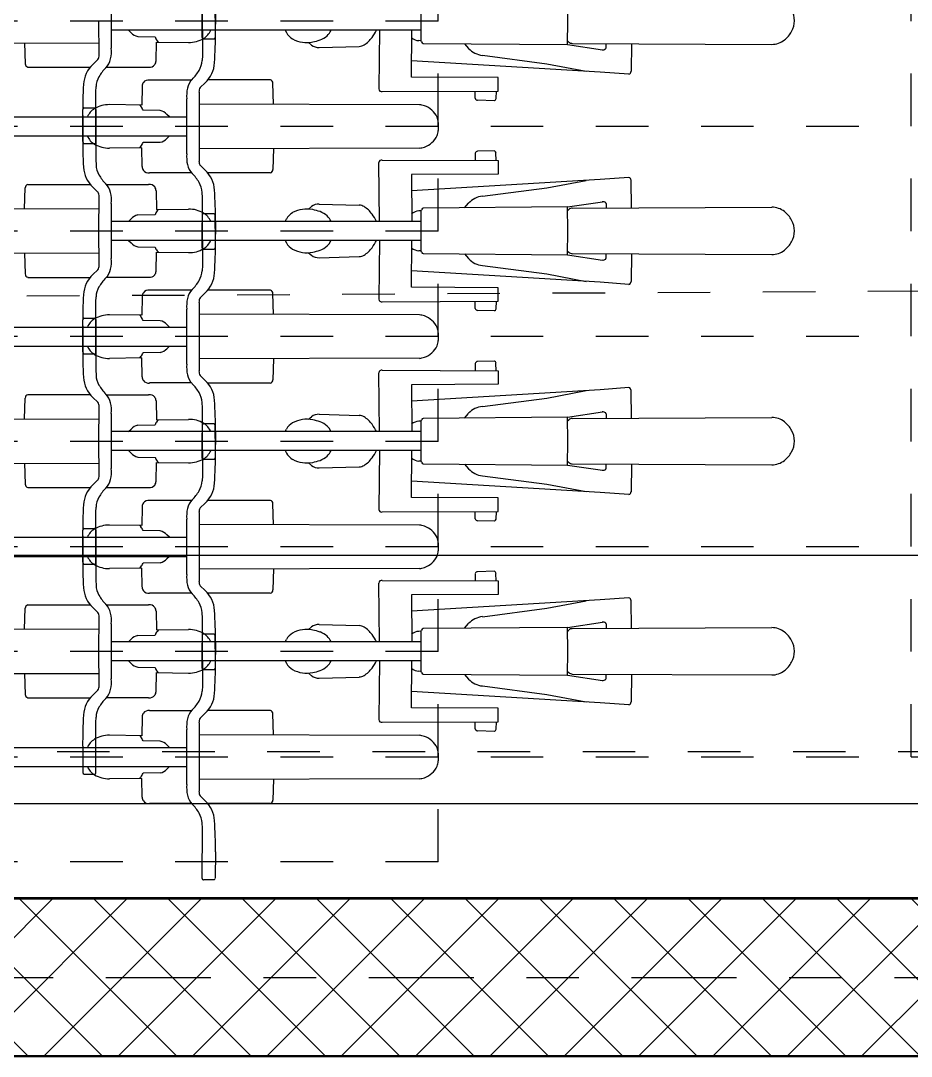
# Model space of a CAD drawing. Header units: metres. Extents: x -86 to 44, y -23 to 39.
# Drawn here: x 19.558 to 21.252, y -17.733 to -15.763 of the extents above; entities that cross this region are included whole.
import ezdxf

# ---------------------------------------------------------------- set-up
doc = ezdxf.new("R2010")
doc.units = ezdxf.units.M
for name, pattern in [('_Rasterlinie_', [0.375, 0.2, -0.05, 0.075, -0.05]), ('_Strichliert - Fein_', [0.15, 0.1, -0.05]), ('_Verdeckte Linien_', [0.15, 0.1, -0.05]), ('Gestrichelt', [0.1, 0.05, -0.05])]:
    doc.linetypes.add(name, pattern=pattern)
for name, color, linetype, lineweight in [('A-____-____-DIMS', 7, 'Continuous', 5), ('A-____-____-DIMS-50', 7, 'Continuous', 5), ('A-DETL-GENF-HDLN', 7, '_Verdeckte Linien_', 9), ('A-DETL-GENF-OTLN', 7, 'Continuous', 9), ('A-FLOR-____-OTLN', 7, 'Continuous', 9), ('A-WALL-____-MCUT', 7, 'Continuous', 35), ('A-WALL-____-PATT', 7, 'Continuous', 35), ('C-PRKG-____-HDLN', 7, '_Verdeckte Linien_', 9), ('C-PRKG-____-OTLN', 7, 'Continuous', 9), ('S-GRID-____-OTLN', 7, 'Continuous', 5)]:
    doc.layers.add(name, color=color, linetype=linetype, lineweight=lineweight)
doc.layers.add('A-DETL-____-OTLN', color=5, linetype='Continuous', lineweight=9, true_color=0x0000ff)
doc.styles.add('Arial_1', font='arial.ttf', dxfattribs={"height": 0.1})
doc.dimstyles.new('SUB_Rohbau_fein_7', dxfattribs={"dimscale": 0.3048, "dimtxt": 0.102026, "dimasz": 0.246063, "dimexe": 0.164042, "dimexo": 0.0625, "dimgap": 0.123031, "dimtad": 1, "dimrnd": 0.005, "dimzin": 0, "dimdsep": 46, "dimtxsty": 'Arial_1', "dimblk1": 'OBLIQUE', "dimblk2": 'OBLIQUE', "dimsah": 1, "dimcen": 0.09, "dimazin": 0, "dimtfac": 1, "dimtdec": 4, "dimtix": 1, "dimtmove": 0, "dimatfit": 3, "dimfxl": 0.164042, "dimfxlon": 1, "dimtvp": 1, "dimtfill": 1, "dimtolj": 1, "dimtzin": 0, "dimarcsym": 2})

# ---------------------------------------------------------------- blocks, each defined once
blk = doc.blocks.new('Fahrradstellplatz - Fahrradstellplatz-23804100--01_UG_OK_FFB_AF')
at = {"layer": 'A-DETL-GENF-HDLN', "color": 253, "true_color": 0x999999}
for p, q in [((0, 0), (0, -2)), ((0.4, 0), (0.4, -2)), ((0.4, 0), (0.4, -2)), ((0.8, 0), (0.8, -2)), ((0.8, 0), (0.8, -2)), ((1.2, 0), (1.2, -2)), ((1.6, 0), (1.2, 0)), ((1.2, 0), (1.2, -2)), ((1.6, 0), (1.6, -2)), ((2, 0), (1.6, 0)), ((1.6, 0), (1.6, -2)), ((2, 0), (2, -2)), ((2.4, 0), (2, 0)), ((2, 0), (2, -2)), ((2.4, 0), (2.4, -2)), ((2.8, 0), (2.4, 0)), ((2.4, 0), (2.4, -2)), ((2.8, 0), (2.8, -2)), ((3.2, 0), (2.8, 0)), ((2.8, 0), (2.8, -2)), ((3.2, 0), (3.2, -2)), ((0, -2), (0.4, -2)), ((0.4, -2), (0.8, -2)), ((0.8, -2), (1.2, -2)), ((1.2, -2), (1.6, -2))]:
    blk.add_line(p, q, dxfattribs=at)
at = {"layer": 'A-DETL-GENF-OTLN', "color": 253, "true_color": 0x999999}
for p, q in [((1.7931, 0), (1.8006, 0)), ((1.8006, 0), (1.8081, 0)), ((2.1931, 0), (2.2006, 0)), ((2.2006, 0), (2.2081, 0)), ((2.5931, 0), (2.6006, 0)), ((2.6006, 0), (2.6081, 0)), ((2.9931, 0), (3.0006, 0)), ((3.0006, 0), (3.0081, 0)), ((0.1593, -0.0357), (0.1581, -0.4548)), ((0.2419, -0.0357), (0.2431, -0.4548)), ((0.5593, -0.0357), (0.5581, -0.4548)), ((0.6419, -0.0357), (0.6431, -0.4548)), ((0.9593, -0.0357), (0.9581, -0.4548)), ((1.0419, -0.0357), (1.0431, -0.4548)), ((1.3593, -0.0357), (1.3581, -0.4548)), ((1.7593, -0.0357), (1.7581, -0.4548)), ((1.8419, -0.0357), (1.8431, -0.4548)), ((2.1593, -0.0357), (2.1581, -0.4548)), ((2.2419, -0.0357), (2.2431, -0.4548)), ((2.5593, -0.0357), (2.5581, -0.4548)), ((2.6419, -0.0357), (2.6431, -0.4548)), ((2.9593, -0.0357), (2.9581, -0.4548)), ((3.0419, -0.0357), (3.0431, -0.4548)), ((0.1585, -0.3133), (0.1186, -0.3144)), ((0.2427, -0.3133), (0.2826, -0.3144)), ((0.5585, -0.3133), (0.5186, -0.3144)), ((0.6427, -0.3133), (0.6826, -0.3144)), ((0.9585, -0.3133), (0.9186, -0.3144)), ((1.0427, -0.3133), (1.0826, -0.3144)), ((1.3585, -0.3133), (1.3186, -0.3144)), ((1.7585, -0.3133), (1.7186, -0.3144)), ((1.8427, -0.3133), (1.8826, -0.3144)), ((2.1585, -0.3133), (2.1186, -0.3144)), ((2.2427, -0.3133), (2.2826, -0.3144)), ((2.5585, -0.3133), (2.5186, -0.3144)), ((2.6427, -0.3133), (2.6826, -0.3144)), ((2.9585, -0.3133), (2.9186, -0.3144)), ((3.0427, -0.3133), (3.0826, -0.3144)), ((0.1122, -0.3193), (0.1122, -0.4382)), ((0.289, -0.3193), (0.289, -0.4382)), ((0.5122, -0.3193), (0.5122, -0.4382)), ((0.689, -0.3193), (0.689, -0.4382)), ((0.9122, -0.3193), (0.9122, -0.4382)), ((1.089, -0.3193), (1.089, -0.4382)), ((1.3122, -0.3193), (1.3122, -0.4382)), ((1.7122, -0.3193), (1.7122, -0.4382)), ((1.889, -0.3193), (1.889, -0.4382)), ((2.1122, -0.3193), (2.1122, -0.4382)), ((2.289, -0.3193), (2.289, -0.4382)), ((2.5122, -0.3193), (2.5122, -0.4382)), ((2.689, -0.3193), (2.689, -0.4382)), ((2.9122, -0.3193), (2.9122, -0.4382)), ((3.089, -0.3193), (3.089, -0.4382)), ((-0.0333, -0.4263), (-0.0333, -0.4463)), ((0.0202, -0.4238), (-0.0302, -0.4242)), ((0.3667, -0.4263), (0.3667, -0.4463)), ((0.4202, -0.4238), (0.3698, -0.4242)), ((0.381, -0.4238), (0.4314, -0.4242)), ((0.4345, -0.4263), (0.4345, -0.4463)), ((0.7667, -0.4263), (0.7667, -0.4463)), ((0.8202, -0.4238), (0.7698, -0.4242)), ((0.781, -0.4238), (0.8314, -0.4242)), ((0.8345, -0.4263), (0.8345, -0.4463)), ((1.1667, -0.4263), (1.1667, -0.4463)), ((1.2202, -0.4238), (1.1698, -0.4242)), ((1.181, -0.4238), (1.2314, -0.4242)), ((1.2345, -0.4263), (1.2345, -0.4463)), ((1.6202, -0.4238), (1.5698, -0.4242)), ((1.581, -0.4238), (1.6314, -0.4242)), ((1.6345, -0.4263), (1.6345, -0.4463)), ((1.9667, -0.4263), (1.9667, -0.4463)), ((2.0202, -0.4238), (1.9698, -0.4242)), ((1.981, -0.4238), (2.0314, -0.4242)), ((2.0345, -0.4263), (2.0345, -0.4463)), ((2.3667, -0.4263), (2.3667, -0.4463)), ((2.4202, -0.4238), (2.3698, -0.4242)), ((2.381, -0.4238), (2.4314, -0.4242)), ((2.4345, -0.4263), (2.4345, -0.4463)), ((2.7667, -0.4263), (2.7667, -0.4463)), ((2.8202, -0.4238), (2.7698, -0.4242)), ((2.781, -0.4238), (2.8314, -0.4242)), ((2.8345, -0.4263), (2.8345, -0.4463)), ((3.181, -0.4238), (3.2314, -0.4242)), ((3.2345, -0.4263), (3.2345, -0.4463)), ((-0.0305, -0.4488), (0.0654, -0.4486)), ((0.0654, -0.4486), (0.0751, -0.4491)), ((0.1266, -0.4527), (0.1174, -0.443)), ((0.2746, -0.4527), (0.2838, -0.443)), ((0.3358, -0.4486), (0.3261, -0.4491)), ((0.4317, -0.4488), (0.3358, -0.4486)), ((0.3695, -0.4488), (0.4654, -0.4486)), ((0.4654, -0.4486), (0.4751, -0.4491)), ((0.5266, -0.4527), (0.5174, -0.443)), ((0.6746, -0.4527), (0.6838, -0.443)), ((0.7358, -0.4486), (0.7261, -0.4491)), ((0.8317, -0.4488), (0.7358, -0.4486)), ((0.7695, -0.4488), (0.8654, -0.4486)), ((0.8654, -0.4486), (0.8751, -0.4491)), ((0.9266, -0.4527), (0.9174, -0.443)), ((1.0746, -0.4527), (1.0838, -0.443)), ((1.1358, -0.4486), (1.1261, -0.4491)), ((1.2317, -0.4488), (1.1358, -0.4486)), ((1.1695, -0.4488), (1.2654, -0.4486)), ((1.2654, -0.4486), (1.2751, -0.4491)), ((1.3266, -0.4527), (1.3174, -0.443)), ((1.6317, -0.4488), (1.5358, -0.4486)), ((1.5695, -0.4488), (1.6654, -0.4486)), ((1.6654, -0.4486), (1.6751, -0.4491)), ((1.7266, -0.4527), (1.7174, -0.443)), ((1.8746, -0.4527), (1.8838, -0.443)), ((1.9358, -0.4486), (1.9261, -0.4491)), ((2.0317, -0.4488), (1.9358, -0.4486)), ((1.9695, -0.4488), (2.0654, -0.4486)), ((2.0654, -0.4486), (2.0751, -0.4491)), ((2.1266, -0.4527), (2.1174, -0.443)), ((2.2746, -0.4527), (2.2838, -0.443)), ((2.3358, -0.4486), (2.3261, -0.4491)), ((2.4317, -0.4488), (2.3358, -0.4486)), ((2.3695, -0.4488), (2.4654, -0.4486)), ((2.4654, -0.4486), (2.4751, -0.4491)), ((2.5266, -0.4527), (2.5174, -0.443)), ((2.6746, -0.4527), (2.6838, -0.443)), ((2.7358, -0.4486), (2.7261, -0.4491)), ((2.8317, -0.4488), (2.7358, -0.4486)), ((2.7695, -0.4488), (2.8654, -0.4486)), ((2.8654, -0.4486), (2.8751, -0.4491)), ((2.9266, -0.4527), (2.9174, -0.443)), ((3.0746, -0.4527), (3.0838, -0.443)), ((3.1358, -0.4486), (3.1261, -0.4491)), ((3.2317, -0.4488), (3.1358, -0.4486)), ((0.1124, -0.469), (0.1124, -0.5492)), ((0.1354, -0.4549), (0.2006, -0.4547)), ((0.2006, -0.4547), (0.2658, -0.4549)), ((0.2888, -0.469), (0.2888, -0.5492)), ((0.5124, -0.469), (0.5124, -0.5492)), ((0.5354, -0.4549), (0.6006, -0.4547)), ((0.6006, -0.4547), (0.6658, -0.4549)), ((0.6888, -0.469), (0.6888, -0.5492)), ((0.9124, -0.469), (0.9124, -0.5492)), ((0.9354, -0.4549), (1.0006, -0.4547)), ((1.0006, -0.4547), (1.0658, -0.4549)), ((1.0888, -0.469), (1.0888, -0.5492)), ((1.3124, -0.469), (1.3124, -0.5492)), ((1.3354, -0.4549), (1.4006, -0.4547)), ((1.7124, -0.469), (1.7124, -0.5492)), ((1.7354, -0.4549), (1.8006, -0.4547)), ((1.8006, -0.4547), (1.8658, -0.4549)), ((1.8888, -0.469), (1.8888, -0.5492)), ((2.1124, -0.469), (2.1124, -0.5492)), ((2.1354, -0.4549), (2.2006, -0.4547)), ((2.2006, -0.4547), (2.2658, -0.4549)), ((2.2888, -0.469), (2.2888, -0.5492)), ((2.5124, -0.469), (2.5124, -0.5492)), ((2.5354, -0.4549), (2.6006, -0.4547)), ((2.6006, -0.4547), (2.6658, -0.4549)), ((2.6888, -0.469), (2.6888, -0.5492)), ((2.9124, -0.469), (2.9124, -0.5492)), ((2.9354, -0.4549), (3.0006, -0.4547)), ((3.0006, -0.4547), (3.0658, -0.4549)), ((3.0888, -0.469), (3.0888, -0.5492)), ((0.2006, -0.4779), (0.1482, -0.4781)), ((0.1825, -1.0675), (0.1825, -0.478)), ((0.253, -0.4781), (0.2006, -0.4779)), ((0.2187, -1.0675), (0.2187, -0.478)), ((0.6006, -0.4779), (0.5482, -0.4781)), ((0.5825, -1.0675), (0.5825, -0.478)), ((0.653, -0.4781), (0.6006, -0.4779)), ((0.6187, -1.0675), (0.6187, -0.478)), ((1.0006, -0.4779), (0.9482, -0.4781)), ((0.9825, -1.0675), (0.9825, -0.478)), ((1.053, -0.4781), (1.0006, -0.4779)), ((1.0187, -1.0675), (1.0187, -0.478)), ((1.4006, -0.4779), (1.3482, -0.4781)), ((1.3825, -1.0675), (1.3825, -0.478)), ((1.453, -0.4781), (1.4006, -0.4779)), ((1.8006, -0.4779), (1.7482, -0.4781)), ((1.7825, -1.0675), (1.7825, -0.478)), ((1.853, -0.4781), (1.8006, -0.4779)), ((1.8187, -1.0675), (1.8187, -0.478)), ((2.2006, -0.4779), (2.1482, -0.4781)), ((2.1825, -1.0675), (2.1825, -0.478)), ((2.253, -0.4781), (2.2006, -0.4779)), ((2.2187, -1.0675), (2.2187, -0.478)), ((2.6006, -0.4779), (2.5482, -0.4781)), ((2.5825, -1.0675), (2.5825, -0.478)), ((2.653, -0.4781), (2.6006, -0.4779)), ((2.6187, -1.0675), (2.6187, -0.478)), ((3.0006, -0.4779), (2.9482, -0.4781)), ((2.9825, -1.0675), (2.9825, -0.478)), ((3.053, -0.4781), (3.0006, -0.4779)), ((3.0187, -1.0675), (3.0187, -0.478)), ((0.1825, -0.5111), (0.1776, -0.516)), ((0.2187, -0.5111), (0.2236, -0.516)), ((0.5825, -0.5111), (0.5776, -0.516)), ((0.6187, -0.5111), (0.6236, -0.516)), ((0.9825, -0.5111), (0.9776, -0.516)), ((1.0187, -0.5111), (1.0236, -0.516)), ((1.3825, -0.5111), (1.3776, -0.516)), ((1.7825, -0.5111), (1.7776, -0.516)), ((1.8187, -0.5111), (1.8236, -0.516)), ((2.1825, -0.5111), (2.1776, -0.516)), ((2.2187, -0.5111), (2.2236, -0.516)), ((2.5825, -0.5111), (2.5776, -0.516)), ((2.6187, -0.5111), (2.6236, -0.516)), ((2.9825, -0.5111), (2.9776, -0.516)), ((3.0187, -0.5111), (3.0236, -0.516)), ((0.1703, -0.5287), (0.1697, -0.5614)), ((0.2309, -0.5287), (0.2315, -0.5614)), ((0.5703, -0.5287), (0.5697, -0.5614)), ((0.6309, -0.5287), (0.6315, -0.5614)), ((0.9703, -0.5287), (0.9697, -0.5614)), ((1.0309, -0.5287), (1.0315, -0.5614)), ((1.3703, -0.5287), (1.3697, -0.5614)), ((1.7703, -0.5287), (1.7697, -0.5614)), ((1.8309, -0.5287), (1.8315, -0.5614)), ((2.1703, -0.5287), (2.1697, -0.5614)), ((2.2309, -0.5287), (2.2315, -0.5614)), ((2.5703, -0.5287), (2.5697, -0.5614)), ((2.6309, -0.5287), (2.6315, -0.5614)), ((2.9703, -0.5287), (2.9697, -0.5614)), ((3.0309, -0.5287), (3.0315, -0.5614)), ((0.1242, -0.5633), (0.16, -0.564)), ((0.16, -0.564), (0.1592, -0.6253)), ((0.1599, -0.5677), (0.1626, -0.5655)), ((0.2413, -0.5677), (0.2386, -0.5655)), ((0.277, -0.5633), (0.2412, -0.564)), ((0.2412, -0.564), (0.242, -0.6253)), ((0.5242, -0.5633), (0.56, -0.564)), ((0.56, -0.564), (0.5592, -0.6253)), ((0.5599, -0.5677), (0.5626, -0.5655)), ((0.6413, -0.5677), (0.6386, -0.5655)), ((0.677, -0.5633), (0.6412, -0.564)), ((0.6412, -0.564), (0.642, -0.6253)), ((0.9242, -0.5633), (0.96, -0.564)), ((0.96, -0.564), (0.9592, -0.6253)), ((0.9599, -0.5677), (0.9626, -0.5655)), ((1.0413, -0.5677), (1.0386, -0.5655)), ((1.077, -0.5633), (1.0412, -0.564)), ((1.0412, -0.564), (1.042, -0.6253)), ((1.3242, -0.5633), (1.36, -0.564)), ((1.36, -0.564), (1.3592, -0.6253)), ((1.3599, -0.5677), (1.3626, -0.5655)), ((1.7242, -0.5633), (1.76, -0.564)), ((1.76, -0.564), (1.7592, -0.6253)), ((1.7599, -0.5677), (1.7626, -0.5655)), ((1.8413, -0.5677), (1.8386, -0.5655)), ((1.877, -0.5633), (1.8412, -0.564)), ((1.8412, -0.564), (1.842, -0.6253)), ((2.1242, -0.5633), (2.16, -0.564)), ((2.16, -0.564), (2.1592, -0.6253)), ((2.1599, -0.5677), (2.1626, -0.5655)), ((2.2413, -0.5677), (2.2386, -0.5655)), ((2.277, -0.5633), (2.2412, -0.564)), ((2.2412, -0.564), (2.242, -0.6253)), ((2.5242, -0.5633), (2.56, -0.564)), ((2.56, -0.564), (2.5592, -0.6253)), ((2.5599, -0.5677), (2.5626, -0.5655)), ((2.6413, -0.5677), (2.6386, -0.5655)), ((2.677, -0.5633), (2.6412, -0.564)), ((2.6412, -0.564), (2.642, -0.6253)), ((2.9242, -0.5633), (2.96, -0.564)), ((2.96, -0.564), (2.9592, -0.6253)), ((2.9599, -0.5677), (2.9626, -0.5655)), ((3.0413, -0.5677), (3.0386, -0.5655)), ((3.077, -0.5633), (3.0412, -0.564)), ((3.0412, -0.564), (3.042, -0.6253)), ((0.1825, -0.809), (0.1779, -0.8114)), ((0.2187, -0.809), (0.2233, -0.8114)), ((0.5825, -0.809), (0.5779, -0.8114)), ((0.6187, -0.809), (0.6233, -0.8114)), ((0.9825, -0.809), (0.9779, -0.8114)), ((1.0187, -0.809), (1.0233, -0.8114)), ((1.3825, -0.809), (1.3779, -0.8114)), ((0.1591, -0.8532), (0.1542, -0.8592)), ((0.2421, -0.8532), (0.247, -0.8592)), ((0.5591, -0.8532), (0.5542, -0.8592)), ((0.6421, -0.8532), (0.647, -0.8592)), ((0.9591, -0.8532), (0.9542, -0.8592)), ((1.0421, -0.8532), (1.047, -0.8592)), ((1.3591, -0.8532), (1.3542, -0.8592)), ((0.1495, -0.8735), (0.1517, -0.95)), ((0.2517, -0.8735), (0.2495, -0.95)), ((0.5495, -0.8735), (0.5517, -0.95)), ((0.6517, -0.8735), (0.6495, -0.95)), ((0.9495, -0.8735), (0.9517, -0.95)), ((1.0517, -0.8735), (1.0495, -0.95)), ((1.3495, -0.8735), (1.3517, -0.95)), ((0.0658, -0.9937), (0.0667, -1.2142)), ((0.1825, -0.9883), (0.0707, -0.9872)), ((0.2187, -0.9883), (0.3305, -0.9872)), ((0.3354, -0.9937), (0.3345, -1.2142)), ((0.4658, -0.9937), (0.4667, -1.2142)), ((0.5825, -0.9883), (0.4707, -0.9872)), ((0.6187, -0.9883), (0.7305, -0.9872)), ((0.7354, -0.9937), (0.7345, -1.2142)), ((0.8658, -0.9937), (0.8667, -1.2142)), ((0.9825, -0.9883), (0.8707, -0.9872)), ((1.0187, -0.9883), (1.1305, -0.9872)), ((1.1354, -0.9937), (1.1345, -1.2142)), ((1.2658, -0.9937), (1.2667, -1.2142)), ((1.3825, -0.9883), (1.2707, -0.9872)), ((0.0925, -1.2142), (0.0933, -1.049)), ((0.0933, -1.049), (0.1825, -1.0497)), ((0.1028, -1.408), (0.1243, -1.0493)), ((0.1624, -1.0675), (0.1627, -1.0634)), ((0.3079, -1.049), (0.2187, -1.0497)), ((0.2387, -1.0675), (0.2385, -1.0634)), ((0.2984, -1.408), (0.2769, -1.0493)), ((0.3087, -1.2142), (0.3079, -1.049)), ((0.4925, -1.2142), (0.4933, -1.049)), ((0.4933, -1.049), (0.5825, -1.0497)), ((0.5028, -1.408), (0.5243, -1.0493)), ((0.5624, -1.0675), (0.5627, -1.0634)), ((0.7079, -1.049), (0.6187, -1.0497)), ((0.6387, -1.0675), (0.6385, -1.0634)), ((0.6984, -1.408), (0.6769, -1.0493)), ((0.7087, -1.2142), (0.7079, -1.049)), ((0.8925, -1.2142), (0.8933, -1.049)), ((0.8933, -1.049), (0.9825, -1.0497)), ((0.9028, -1.408), (0.9243, -1.0493)), ((0.9624, -1.0675), (0.9627, -1.0634)), ((1.1079, -1.049), (1.0187, -1.0497)), ((1.0387, -1.0675), (1.0385, -1.0634)), ((1.0984, -1.408), (1.0769, -1.0493)), ((1.1087, -1.2142), (1.1079, -1.049)), ((1.2925, -1.2142), (1.2933, -1.049)), ((1.2933, -1.049), (1.3825, -1.0497)), ((1.3028, -1.408), (1.3243, -1.0493)), ((1.3624, -1.0675), (1.3627, -1.0634)), ((0.1573, -1.0716), (0.155, -1.3458)), ((0.1604, -1.0681), (0.1621, -1.0675)), ((0.1621, -1.0675), (0.2006, -1.0674)), ((0.2006, -1.0674), (0.2391, -1.0675)), ((0.2391, -1.0675), (0.2408, -1.0681)), ((0.2462, -1.3458), (0.2439, -1.0716)), ((0.5573, -1.0716), (0.555, -1.3458)), ((0.5604, -1.0681), (0.5621, -1.0675)), ((0.5621, -1.0675), (0.6006, -1.0674)), ((0.6006, -1.0674), (0.6391, -1.0675)), ((0.6391, -1.0675), (0.6408, -1.0681)), ((0.6462, -1.3458), (0.6439, -1.0716)), ((0.9573, -1.0716), (0.955, -1.3458)), ((0.9604, -1.0681), (0.9621, -1.0675)), ((0.9621, -1.0675), (1.0006, -1.0674)), ((1.0006, -1.0674), (1.0391, -1.0675)), ((1.0391, -1.0675), (1.0408, -1.0681)), ((1.0462, -1.3458), (1.0439, -1.0716)), ((1.3573, -1.0716), (1.355, -1.3458)), ((1.3604, -1.0681), (1.3621, -1.0675)), ((1.3621, -1.0675), (1.4006, -1.0674)), ((1.4006, -1.0674), (1.4391, -1.0675)), ((0.1567, -1.1498), (0.1478, -1.1579)), ((0.2445, -1.1498), (0.2534, -1.1579)), ((0.5567, -1.1498), (0.5478, -1.1579)), ((0.6445, -1.1498), (0.6534, -1.1579)), ((0.9567, -1.1498), (0.9478, -1.1579)), ((1.0445, -1.1498), (1.0534, -1.1579)), ((1.3567, -1.1498), (1.3478, -1.1579)), ((0.0482, -1.2074), (0.0491, -1.1747)), ((0.0529, -1.1705), (0.0665, -1.1702)), ((0.3483, -1.1705), (0.3347, -1.1702)), ((0.353, -1.2074), (0.3521, -1.1747)), ((0.4482, -1.2074), (0.4491, -1.1747)), ((0.4529, -1.1705), (0.4665, -1.1702)), ((0.7483, -1.1705), (0.7347, -1.1702)), ((0.753, -1.2074), (0.7521, -1.1747)), ((0.8482, -1.2074), (0.8491, -1.1747)), ((0.8529, -1.1705), (0.8665, -1.1702)), ((1.1483, -1.1705), (1.1347, -1.1702)), ((1.153, -1.2074), (1.1521, -1.1747)), ((1.2482, -1.2074), (1.2491, -1.1747)), ((1.2529, -1.1705), (1.2665, -1.1702)), ((0.1347, -1.1845), (0.1186, -1.3065)), ((0.2664, -1.1845), (0.2826, -1.3065)), ((0.5347, -1.1845), (0.5186, -1.3065)), ((0.6664, -1.1845), (0.6826, -1.3065)), ((0.9347, -1.1845), (0.9186, -1.3065)), ((1.0664, -1.1845), (1.0826, -1.3065)), ((1.3347, -1.1845), (1.3186, -1.3065)), ((0.0666, -1.2102), (0.0523, -1.21)), ((0.0667, -1.2142), (0.0925, -1.2142)), ((0.3345, -1.2142), (0.3087, -1.2142)), ((0.3345, -1.2102), (0.3489, -1.21)), ((0.4666, -1.2102), (0.4523, -1.21)), ((0.4667, -1.2142), (0.4925, -1.2142)), ((0.7345, -1.2142), (0.7087, -1.2142)), ((0.7345, -1.2102), (0.7489, -1.21)), ((0.8666, -1.2102), (0.8523, -1.21)), ((0.8667, -1.2142), (0.8925, -1.2142)), ((1.1345, -1.2142), (1.1087, -1.2142)), ((1.1345, -1.2102), (1.1489, -1.21)), ((1.2666, -1.2102), (1.2523, -1.21)), ((1.2667, -1.2142), (1.2925, -1.2142)), ((0.1186, -1.3065), (0.1044, -1.3816)), ((0.2826, -1.3065), (0.2968, -1.3816)), ((0.5186, -1.3065), (0.5044, -1.3816)), ((0.6826, -1.3065), (0.6968, -1.3816)), ((0.9186, -1.3065), (0.9044, -1.3816)), ((1.0826, -1.3065), (1.0968, -1.3816)), ((1.3186, -1.3065), (1.3044, -1.3816)), ((0.155, -1.3458), (0.1452, -1.4123)), ((0.155, -1.3458), (0.2006, -1.3465)), ((0.1573, -1.3551), (0.1556, -1.7345)), ((0.1623, -1.3459), (0.16, -1.3486)), ((0.2006, -1.3465), (0.2462, -1.3458)), ((0.2389, -1.3459), (0.2411, -1.3486)), ((0.2439, -1.3551), (0.2456, -1.7345)), ((0.2462, -1.3458), (0.256, -1.4123)), ((0.555, -1.3458), (0.5452, -1.4123)), ((0.555, -1.3458), (0.6006, -1.3465)), ((0.5573, -1.3551), (0.5556, -1.7345)), ((0.5623, -1.3459), (0.56, -1.3486)), ((0.6006, -1.3465), (0.6462, -1.3458)), ((0.6389, -1.3459), (0.6411, -1.3486)), ((0.6439, -1.3551), (0.6456, -1.7345)), ((0.6462, -1.3458), (0.656, -1.4123)), ((0.955, -1.3458), (0.9452, -1.4123)), ((0.955, -1.3458), (1.0006, -1.3465)), ((0.9573, -1.3551), (0.9556, -1.7345)), ((0.9623, -1.3459), (0.96, -1.3486)), ((1.0006, -1.3465), (1.0462, -1.3458)), ((1.0389, -1.3459), (1.0411, -1.3486)), ((1.0439, -1.3551), (1.0456, -1.7345)), ((1.0462, -1.3458), (1.056, -1.4123)), ((1.355, -1.3458), (1.3452, -1.4123)), ((1.355, -1.3458), (1.4006, -1.3465)), ((1.3573, -1.3551), (1.3556, -1.7345)), ((1.3623, -1.3459), (1.36, -1.3486)), ((1.4006, -1.3465), (1.4462, -1.3458)), ((0.0987, -1.4626), (0.1028, -1.408)), ((0.3025, -1.4626), (0.2984, -1.408)), ((0.4987, -1.4626), (0.5028, -1.408)), ((0.7025, -1.4626), (0.6984, -1.408)), ((0.8987, -1.4626), (0.9028, -1.408)), ((1.1025, -1.4626), (1.0984, -1.408)), ((1.2987, -1.4626), (1.3028, -1.408)), ((0.1486, -1.4194), (0.157, -1.4194)), ((0.2526, -1.4194), (0.2442, -1.4194)), ((0.5486, -1.4194), (0.557, -1.4194)), ((0.6526, -1.4194), (0.6442, -1.4194)), ((0.9486, -1.4194), (0.957, -1.4194)), ((1.0526, -1.4194), (1.0442, -1.4194)), ((1.3486, -1.4194), (1.357, -1.4194)), ((0.1568, -1.4679), (0.1043, -1.4669)), ((0.2444, -1.4679), (0.2969, -1.4669)), ((0.5568, -1.4679), (0.5043, -1.4669)), ((0.6444, -1.4679), (0.6969, -1.4669)), ((0.9568, -1.4679), (0.9043, -1.4669)), ((1.0444, -1.4679), (1.0969, -1.4669)), ((1.3568, -1.4679), (1.3043, -1.4669))]:
    blk.add_line(p, q, dxfattribs=at)
for centre, radius, start, end in [((1.7931, -0.024), 0.024, 90.0116, 114.7042), ((2.1931, -0.024), 0.024, 90.0116, 114.7042), ((2.5931, -0.024), 0.024, 90.0116, 114.7042), ((2.9931, -0.024), 0.024, 90.0116, 114.7042), ((1.8003, -0.0396), 0.0412, 114.7042, 161.0529), ((1.8081, -0.024), 0.024, 65.2958, 89.9884), ((1.8009, -0.0396), 0.0412, 18.9471, 65.2958), ((2.2003, -0.0396), 0.0412, 114.7042, 161.0529), ((2.2081, -0.024), 0.024, 65.2958, 89.9884), ((2.2009, -0.0396), 0.0412, 18.9471, 65.2958), ((2.6003, -0.0396), 0.0412, 114.7042, 161.0529), ((2.6081, -0.024), 0.024, 65.2958, 89.9884), ((2.6009, -0.0396), 0.0412, 18.9471, 65.2958), ((3.0003, -0.0396), 0.0412, 114.7042, 161.0529), ((3.0081, -0.024), 0.024, 65.2958, 89.9884), ((3.0009, -0.0396), 0.0412, 18.9471, 65.2958), ((1.7997, -0.0394), 0.0406, 161.0529, 174.7358), ((1.8015, -0.0394), 0.0406, 5.2642, 18.9471), ((2.1997, -0.0394), 0.0406, 161.0529, 174.7358), ((2.2015, -0.0394), 0.0406, 5.2642, 18.9471), ((2.5997, -0.0394), 0.0406, 161.0529, 174.7358), ((2.6015, -0.0394), 0.0406, 5.2642, 18.9471), ((2.9997, -0.0394), 0.0406, 161.0529, 174.7358), ((3.0015, -0.0394), 0.0406, 5.2642, 18.9471), ((0.1188, -0.3212), 0.00683, 91.5986, 163.3195), ((0.2824, -0.3212), 0.00683, 16.6805, 88.4014), ((0.5188, -0.3212), 0.00683, 91.5986, 163.3195), ((0.6824, -0.3212), 0.00683, 16.6805, 88.4014), ((0.9188, -0.3212), 0.00683, 91.5986, 163.3195), ((1.0824, -0.3212), 0.00683, 16.6805, 88.4014), ((1.3188, -0.3212), 0.00683, 91.5986, 163.3195), ((1.7188, -0.3212), 0.00683, 91.5986, 163.3195), ((1.8824, -0.3212), 0.00683, 16.6805, 88.4014), ((2.1188, -0.3212), 0.00683, 91.5986, 163.3195), ((2.2824, -0.3212), 0.00683, 16.6805, 88.4014), ((2.5188, -0.3212), 0.00683, 91.5986, 163.3195), ((2.6824, -0.3212), 0.00683, 16.6805, 88.4014), ((2.9188, -0.3212), 0.00683, 91.5986, 163.3195), ((3.0824, -0.3212), 0.00683, 16.6805, 88.4014), ((-0.0302, -0.4274), 0.00327, 90.4611, 160.3834), ((0.0251, -1.3361), 0.9124, 86.5727, 90.3077), ((0.0762, -0.482), 0.0567, 43.3751, 86.5727), ((0.325, -0.482), 0.0567, 93.4273, 136.6249), ((0.3761, -1.3361), 0.9124, 89.6923, 93.4273), ((0.3698, -0.4274), 0.00327, 90.4611, 160.3834), ((0.4251, -1.3361), 0.9124, 86.5727, 90.3077), ((0.4314, -0.4274), 0.00327, 19.6166, 89.5389), ((0.4762, -0.482), 0.0567, 43.3751, 86.5727), ((0.725, -0.482), 0.0567, 93.4273, 136.6249), ((0.7761, -1.3361), 0.9124, 89.6923, 93.4273), ((0.7698, -0.4274), 0.00327, 90.4611, 160.3834), ((0.8251, -1.3361), 0.9124, 86.5727, 90.3077), ((0.8314, -0.4274), 0.00327, 19.6166, 89.5389), ((0.8762, -0.482), 0.0567, 43.3751, 86.5727), ((1.125, -0.482), 0.0567, 93.4273, 136.6249), ((1.1761, -1.3361), 0.9124, 89.6923, 93.4273), ((1.1698, -0.4274), 0.00327, 90.4611, 160.3834), ((1.2251, -1.3361), 0.9124, 86.5727, 90.3077), ((1.2314, -0.4274), 0.00327, 19.6166, 89.5389), ((1.2762, -0.482), 0.0567, 43.3751, 86.5727), ((1.6251, -1.3361), 0.9124, 86.5727, 90.3077), ((1.6314, -0.4274), 0.00327, 19.6166, 89.5389), ((1.6762, -0.482), 0.0567, 43.3751, 86.5727), ((1.925, -0.482), 0.0567, 93.4273, 136.6249), ((1.9761, -1.3361), 0.9124, 89.6923, 93.4273), ((1.9698, -0.4274), 0.00327, 90.4611, 160.3834), ((2.0251, -1.3361), 0.9124, 86.5727, 90.3077), ((2.0314, -0.4274), 0.00327, 19.6166, 89.5389), ((2.0762, -0.482), 0.0567, 43.3751, 86.5727), ((2.325, -0.482), 0.0567, 93.4273, 136.6249), ((2.3761, -1.3361), 0.9124, 89.6923, 93.4273), ((2.3698, -0.4274), 0.00327, 90.4611, 160.3834), ((2.4251, -1.3361), 0.9124, 86.5727, 90.3077), ((2.4314, -0.4274), 0.00327, 19.6166, 89.5389), ((2.4762, -0.482), 0.0567, 43.3751, 86.5727), ((2.725, -0.482), 0.0567, 93.4273, 136.6249), ((2.7761, -1.3361), 0.9124, 89.6923, 93.4273), ((2.7698, -0.4274), 0.00327, 90.4611, 160.3834), ((2.8251, -1.3361), 0.9124, 86.5727, 90.3077), ((2.8314, -0.4274), 0.00327, 19.6166, 89.5389), ((2.8762, -0.482), 0.0567, 43.3751, 86.5727), ((3.125, -0.482), 0.0567, 93.4273, 136.6249), ((3.1761, -1.3361), 0.9124, 89.6923, 93.4273), ((3.2314, -0.4274), 0.00327, 19.6166, 89.5389), ((-0.0308, -0.4463), 0.00251, 180, 276.4127), ((0.073, -0.491), 0.0419, 59.8665, 87.1207), ((0.1353, -0.4364), 0.0186, 241.9395, 270.2136), ((0.2659, -0.4364), 0.0186, 269.7864, 298.0605), ((0.3282, -0.491), 0.0419, 92.8793, 120.1335), ((0.3692, -0.4463), 0.00251, 180, 276.4127), ((0.4319, -0.4463), 0.00251, 263.5873, 0), ((0.473, -0.491), 0.0419, 59.8665, 87.1207), ((0.5353, -0.4364), 0.0186, 241.9395, 270.2136), ((0.6659, -0.4364), 0.0186, 269.7864, 298.0605), ((0.7282, -0.491), 0.0419, 92.8793, 120.1335), ((0.7692, -0.4463), 0.00251, 180, 276.4127), ((0.8319, -0.4463), 0.00251, 263.5873, 0), ((0.873, -0.491), 0.0419, 59.8665, 87.1207), ((0.9353, -0.4364), 0.0186, 241.9395, 270.2136), ((1.0659, -0.4364), 0.0186, 269.7864, 298.0605), ((1.1282, -0.491), 0.0419, 92.8793, 120.1335), ((1.1692, -0.4463), 0.00251, 180, 276.4127), ((1.2319, -0.4463), 0.00251, 263.5873, 0), ((1.273, -0.491), 0.0419, 59.8665, 87.1207), ((1.3353, -0.4364), 0.0186, 241.9395, 270.2136), ((1.6319, -0.4463), 0.00251, 263.5873, 0), ((1.673, -0.491), 0.0419, 59.8665, 87.1207), ((1.7353, -0.4364), 0.0186, 241.9395, 270.2136), ((1.8659, -0.4364), 0.0186, 269.7864, 298.0605), ((1.9282, -0.491), 0.0419, 92.8793, 120.1335), ((1.9692, -0.4463), 0.00251, 180, 276.4127), ((2.0319, -0.4463), 0.00251, 263.5873, 0), ((2.073, -0.491), 0.0419, 59.8665, 87.1207), ((2.1353, -0.4364), 0.0186, 241.9395, 270.2136), ((2.2659, -0.4364), 0.0186, 269.7864, 298.0605), ((2.3282, -0.491), 0.0419, 92.8793, 120.1335), ((2.3692, -0.4463), 0.00251, 180, 276.4127), ((2.4319, -0.4463), 0.00251, 263.5873, 0), ((2.473, -0.491), 0.0419, 59.8665, 87.1207), ((2.5353, -0.4364), 0.0186, 241.9395, 270.2136), ((2.6659, -0.4364), 0.0186, 269.7864, 298.0605), ((2.7282, -0.491), 0.0419, 92.8793, 120.1335), ((2.7692, -0.4463), 0.00251, 180, 276.4127), ((2.8319, -0.4463), 0.00251, 263.5873, 0), ((2.873, -0.491), 0.0419, 59.8665, 87.1207), ((2.9353, -0.4364), 0.0186, 241.9395, 270.2136), ((3.0659, -0.4364), 0.0186, 269.7864, 298.0605), ((3.1282, -0.491), 0.0419, 92.8793, 120.1335), ((3.2319, -0.4463), 0.00251, 263.5873, 0), ((0.0519, -0.5273), 0.0839, 45.1941, 59.8665), ((0.1355, -0.4431), 0.0347, 225.1941, 257.0778), ((0.2656, -0.4431), 0.0347, 282.9222, 314.8059), ((0.3493, -0.5273), 0.0839, 120.1335, 134.8059), ((0.4519, -0.5273), 0.0839, 45.1941, 59.8665), ((0.5355, -0.4431), 0.0347, 225.1941, 257.0778), ((0.6656, -0.4431), 0.0347, 282.9222, 314.8059), ((0.7493, -0.5273), 0.0839, 120.1335, 134.8059), ((0.8519, -0.5273), 0.0839, 45.1941, 59.8665), ((0.9355, -0.4431), 0.0347, 225.1941, 257.0778), ((1.0656, -0.4431), 0.0347, 282.9222, 314.8059), ((1.1493, -0.5273), 0.0839, 120.1335, 134.8059), ((1.2519, -0.5273), 0.0839, 45.1941, 59.8665), ((1.3355, -0.4431), 0.0347, 225.1941, 257.0778), ((1.6519, -0.5273), 0.0839, 45.1941, 59.8665), ((1.7355, -0.4431), 0.0347, 225.1941, 257.0778), ((1.8656, -0.4431), 0.0347, 282.9222, 314.8059), ((1.9493, -0.5273), 0.0839, 120.1335, 134.8059), ((2.0519, -0.5273), 0.0839, 45.1941, 59.8665), ((2.1355, -0.4431), 0.0347, 225.1941, 257.0778), ((2.2656, -0.4431), 0.0347, 282.9222, 314.8059), ((2.3493, -0.5273), 0.0839, 120.1335, 134.8059), ((2.4519, -0.5273), 0.0839, 45.1941, 59.8665), ((2.5355, -0.4431), 0.0347, 225.1941, 257.0778), ((2.6656, -0.4431), 0.0347, 282.9222, 314.8059), ((2.7493, -0.5273), 0.0839, 120.1335, 134.8059), ((2.8519, -0.5273), 0.0839, 45.1941, 59.8665), ((2.9355, -0.4431), 0.0347, 225.1941, 257.0778), ((3.0656, -0.4431), 0.0347, 282.9222, 314.8059), ((3.1493, -0.5273), 0.0839, 120.1335, 134.8059), ((0.1414, -0.4178), 0.0607, 257.0778, 276.4792), ((0.2598, -0.4178), 0.0607, 263.5208, 282.9222), ((0.5414, -0.4178), 0.0607, 257.0778, 276.4792), ((0.6598, -0.4178), 0.0607, 263.5208, 282.9222), ((0.9414, -0.4178), 0.0607, 257.0778, 276.4792), ((1.0598, -0.4178), 0.0607, 263.5208, 282.9222), ((1.3414, -0.4178), 0.0607, 257.0778, 276.4792), ((1.7414, -0.4178), 0.0607, 257.0778, 276.4792), ((1.8598, -0.4178), 0.0607, 263.5208, 282.9222), ((2.1414, -0.4178), 0.0607, 257.0778, 276.4792), ((2.2598, -0.4178), 0.0607, 263.5208, 282.9222), ((2.5414, -0.4178), 0.0607, 257.0778, 276.4792), ((2.6598, -0.4178), 0.0607, 263.5208, 282.9222), ((2.9414, -0.4178), 0.0607, 257.0778, 276.4792), ((3.0598, -0.4178), 0.0607, 263.5208, 282.9222), ((0.1968, -0.5354), 0.0273, 134.6459, 165.8184), ((0.2044, -0.5354), 0.0273, 14.1816, 45.3541), ((0.5968, -0.5354), 0.0273, 134.6459, 165.8184), ((0.6044, -0.5354), 0.0273, 14.1816, 45.3541), ((0.9968, -0.5354), 0.0273, 134.6459, 165.8184), ((1.0044, -0.5354), 0.0273, 14.1816, 45.3541), ((1.3968, -0.5354), 0.0273, 134.6459, 165.8184), ((1.7968, -0.5354), 0.0273, 134.6459, 165.8184), ((1.8044, -0.5354), 0.0273, 14.1816, 45.3541), ((2.1968, -0.5354), 0.0273, 134.6459, 165.8184), ((2.2044, -0.5354), 0.0273, 14.1816, 45.3541), ((2.5968, -0.5354), 0.0273, 134.6459, 165.8184), ((2.6044, -0.5354), 0.0273, 14.1816, 45.3541), ((2.9968, -0.5354), 0.0273, 134.6459, 165.8184), ((3.0044, -0.5354), 0.0273, 14.1816, 45.3541), ((0.1247, -0.551), 0.0125, 171.6962, 231.7808), ((0.2765, -0.551), 0.0125, 308.2192, 8.3038), ((0.5247, -0.551), 0.0125, 171.6962, 231.7808), ((0.6765, -0.551), 0.0125, 308.2192, 8.3038), ((0.9247, -0.551), 0.0125, 171.6962, 231.7808), ((1.0765, -0.551), 0.0125, 308.2192, 8.3038), ((1.3247, -0.551), 0.0125, 171.6962, 231.7808), ((1.7247, -0.551), 0.0125, 171.6962, 231.7808), ((1.8765, -0.551), 0.0125, 308.2192, 8.3038), ((2.1247, -0.551), 0.0125, 171.6962, 231.7808), ((2.2765, -0.551), 0.0125, 308.2192, 8.3038), ((2.5247, -0.551), 0.0125, 171.6962, 231.7808), ((2.6765, -0.551), 0.0125, 308.2192, 8.3038), ((2.9247, -0.551), 0.0125, 171.6962, 231.7808), ((3.0765, -0.551), 0.0125, 308.2192, 8.3038), ((0.1241, -0.5518), 0.0115, 231.7808, 270.2009), ((0.177, -0.5825), 0.0223, 108.948, 130.1425), ((0.2242, -0.5825), 0.0223, 49.8575, 71.052), ((0.2771, -0.5518), 0.0115, 269.7991, 308.2192), ((0.5241, -0.5518), 0.0115, 231.7808, 270.2009), ((0.577, -0.5825), 0.0223, 108.948, 130.1425), ((0.6242, -0.5825), 0.0223, 49.8575, 71.052), ((0.6771, -0.5518), 0.0115, 269.7991, 308.2192), ((0.9241, -0.5518), 0.0115, 231.7808, 270.2009), ((0.977, -0.5825), 0.0223, 108.948, 130.1425), ((1.0242, -0.5825), 0.0223, 49.8575, 71.052), ((1.0771, -0.5518), 0.0115, 269.7991, 308.2192), ((1.3241, -0.5518), 0.0115, 231.7808, 270.2009), ((1.377, -0.5825), 0.0223, 108.948, 130.1425), ((1.7241, -0.5518), 0.0115, 231.7808, 270.2009), ((1.777, -0.5825), 0.0223, 108.948, 130.1425), ((1.8242, -0.5825), 0.0223, 49.8575, 71.052), ((1.8771, -0.5518), 0.0115, 269.7991, 308.2192), ((2.1241, -0.5518), 0.0115, 231.7808, 270.2009), ((2.177, -0.5825), 0.0223, 108.948, 130.1425), ((2.2242, -0.5825), 0.0223, 49.8575, 71.052), ((2.2771, -0.5518), 0.0115, 269.7991, 308.2192), ((2.5241, -0.5518), 0.0115, 231.7808, 270.2009), ((2.577, -0.5825), 0.0223, 108.948, 130.1425), ((2.6242, -0.5825), 0.0223, 49.8575, 71.052), ((2.6771, -0.5518), 0.0115, 269.7991, 308.2192), ((2.9241, -0.5518), 0.0115, 231.7808, 270.2009), ((2.977, -0.5825), 0.0223, 108.948, 130.1425), ((3.0242, -0.5825), 0.0223, 49.8575, 71.052), ((3.0771, -0.5518), 0.0115, 269.7991, 308.2192), ((0.2138, -0.626), 0.0546, 179.3091, 210.5226), ((0.1874, -0.626), 0.0546, 329.4774, 0.6909), ((0.6138, -0.626), 0.0546, 179.3091, 210.5226), ((0.5874, -0.626), 0.0546, 329.4774, 0.6909), ((1.0138, -0.626), 0.0546, 179.3091, 210.5226), ((0.9874, -0.626), 0.0546, 329.4774, 0.6909), ((1.4138, -0.626), 0.0546, 179.3091, 210.5226), ((1.8138, -0.626), 0.0546, 179.3091, 210.5226), ((1.7874, -0.626), 0.0546, 329.4774, 0.6909), ((2.2138, -0.626), 0.0546, 179.3091, 210.5226), ((2.1874, -0.626), 0.0546, 329.4774, 0.6909), ((2.6138, -0.626), 0.0546, 179.3091, 210.5226), ((2.5874, -0.626), 0.0546, 329.4774, 0.6909), ((3.0138, -0.626), 0.0546, 179.3091, 210.5226), ((2.9874, -0.626), 0.0546, 329.4774, 0.6909), ((0.1952, -0.6369), 0.033, 210.5226, 246.9607), ((0.206, -0.6369), 0.033, 293.0393, 329.4774), ((0.5952, -0.6369), 0.033, 210.5226, 246.9607), ((0.606, -0.6369), 0.033, 293.0393, 329.4774), ((0.9952, -0.6369), 0.033, 210.5226, 246.9607), ((1.006, -0.6369), 0.033, 293.0393, 329.4774), ((1.3952, -0.6369), 0.033, 210.5226, 246.9607), ((1.7952, -0.6369), 0.033, 210.5226, 246.9607), ((1.806, -0.6369), 0.033, 293.0393, 329.4774), ((2.1952, -0.6369), 0.033, 210.5226, 246.9607), ((2.206, -0.6369), 0.033, 293.0393, 329.4774), ((2.5952, -0.6369), 0.033, 210.5226, 246.9607), ((2.606, -0.6369), 0.033, 293.0393, 329.4774), ((2.9952, -0.6369), 0.033, 210.5226, 246.9607), ((3.006, -0.6369), 0.033, 293.0393, 329.4774), ((0.2151, -0.8501), 0.0561, 151.2706, 191.4914), ((0.1914, -0.8372), 0.0291, 117.6438, 151.2706), ((0.2097, -0.8372), 0.0291, 28.7294, 62.3562), ((0.1861, -0.8501), 0.0561, 348.5086, 28.7294), ((0.6151, -0.8501), 0.0561, 151.2706, 191.4914), ((0.5914, -0.8372), 0.0291, 117.6438, 151.2706), ((0.6097, -0.8372), 0.0291, 28.7294, 62.3562), ((0.5861, -0.8501), 0.0561, 348.5086, 28.7294), ((1.0151, -0.8501), 0.0561, 151.2706, 191.4914), ((0.9914, -0.8372), 0.0291, 117.6438, 151.2706), ((1.0097, -0.8372), 0.0291, 28.7294, 62.3562), ((0.9861, -0.8501), 0.0561, 348.5086, 28.7294), ((1.4151, -0.8501), 0.0561, 151.2706, 191.4914), ((1.3914, -0.8372), 0.0291, 117.6438, 151.2706), ((0.1712, -0.8728), 0.0217, 141.3143, 181.7839), ((0.271, -0.8388), 0.1131, 191.4914, 198.8121), ((0.1302, -0.8388), 0.1131, 341.1879, 348.5086), ((0.23, -0.8728), 0.0217, 358.2161, 38.6857), ((0.5712, -0.8728), 0.0217, 141.3143, 181.7839), ((0.671, -0.8388), 0.1131, 191.4914, 198.8121), ((0.5302, -0.8388), 0.1131, 341.1879, 348.5086), ((0.63, -0.8728), 0.0217, 358.2161, 38.6857), ((0.9712, -0.8728), 0.0217, 141.3143, 181.7839), ((1.071, -0.8388), 0.1131, 191.4914, 198.8121), ((0.9302, -0.8388), 0.1131, 341.1879, 348.5086), ((1.03, -0.8728), 0.0217, 358.2161, 38.6857), ((1.3712, -0.8728), 0.0217, 141.3143, 181.7839), ((1.471, -0.8388), 0.1131, 191.4914, 198.8121), ((0.1986, -0.8634), 0.0367, 198.8121, 223.6761), ((0.2026, -0.8634), 0.0367, 316.3239, 341.1879), ((0.5986, -0.8634), 0.0367, 198.8121, 223.6761), ((0.6026, -0.8634), 0.0367, 316.3239, 341.1879), ((0.9986, -0.8634), 0.0367, 198.8121, 223.6761), ((1.0026, -0.8634), 0.0367, 316.3239, 341.1879), ((1.3986, -0.8634), 0.0367, 198.8121, 223.6761), ((0.1961, -0.8658), 0.0333, 223.6761, 245.8489), ((0.2051, -0.8658), 0.0333, 294.1511, 316.3239), ((0.5961, -0.8658), 0.0333, 223.6761, 245.8489), ((0.6051, -0.8658), 0.0333, 294.1511, 316.3239), ((0.9961, -0.8658), 0.0333, 223.6761, 245.8489), ((1.0051, -0.8658), 0.0333, 294.1511, 316.3239), ((1.3961, -0.8658), 0.0333, 223.6761, 245.8489), ((0.1693, -0.9495), 0.0176, 181.6619, 212.4932), ((0.2028, -0.9281), 0.0574, 212.4932, 233.4981), ((0.1984, -0.9281), 0.0574, 306.5019, 327.5068), ((0.2319, -0.9495), 0.0176, 327.5068, 358.3381), ((0.5693, -0.9495), 0.0176, 181.6619, 212.4932), ((0.6028, -0.9281), 0.0574, 212.4932, 233.4981), ((0.5984, -0.9281), 0.0574, 306.5019, 327.5068), ((0.6319, -0.9495), 0.0176, 327.5068, 358.3381), ((0.9693, -0.9495), 0.0176, 181.6619, 212.4932), ((1.0028, -0.9281), 0.0574, 212.4932, 233.4981), ((0.9984, -0.9281), 0.0574, 306.5019, 327.5068), ((1.0319, -0.9495), 0.0176, 327.5068, 358.3381), ((1.3693, -0.9495), 0.0176, 181.6619, 212.4932), ((1.4028, -0.9281), 0.0574, 212.4932, 233.4981), ((0.2288, -0.893), 0.1011, 233.4981, 242.7387), ((0.1724, -0.893), 0.1011, 297.2613, 306.5019), ((0.6288, -0.893), 0.1011, 233.4981, 242.7387), ((0.5724, -0.893), 0.1011, 297.2613, 306.5019), ((1.0288, -0.893), 0.1011, 233.4981, 242.7387), ((0.9724, -0.893), 0.1011, 297.2613, 306.5019), ((1.4288, -0.893), 0.1011, 233.4981, 242.7387), ((0.0706, -0.9923), 0.00508, 89.4468, 195.7821), ((0.3305, -0.9923), 0.00508, 344.2179, 90.5532), ((0.4706, -0.9923), 0.00508, 89.4468, 195.7821), ((0.7305, -0.9923), 0.00508, 344.2179, 90.5532), ((0.8706, -0.9923), 0.00508, 89.4468, 195.7821), ((1.1305, -0.9923), 0.00508, 344.2179, 90.5532), ((1.2706, -0.9923), 0.00508, 89.4468, 195.7821), ((0.1854, -1.0646), 0.0228, 138.7676, 176.9501), ((0.2158, -1.0646), 0.0228, 3.0499, 41.2324), ((0.5854, -1.0646), 0.0228, 138.7676, 176.9501), ((0.6158, -1.0646), 0.0228, 3.0499, 41.2324), ((0.9854, -1.0646), 0.0228, 138.7676, 176.9501), ((1.0158, -1.0646), 0.0228, 3.0499, 41.2324), ((1.3854, -1.0646), 0.0228, 138.7676, 176.9501), ((0.162, -1.0727), 0.00483, 109.8743, 166.7404), ((0.2392, -1.0727), 0.00483, 13.2596, 70.1257), ((0.562, -1.0727), 0.00483, 109.8743, 166.7404), ((0.6392, -1.0727), 0.00483, 13.2596, 70.1257), ((0.962, -1.0727), 0.00483, 109.8743, 166.7404), ((1.0392, -1.0727), 0.00483, 13.2596, 70.1257), ((1.362, -1.0727), 0.00483, 109.8743, 166.7404), ((0.1758, -1.1882), 0.0413, 132.7557, 174.7793), ((0.2254, -1.1882), 0.0413, 5.2207, 47.2443), ((0.5758, -1.1882), 0.0413, 132.7557, 174.7793), ((0.6254, -1.1882), 0.0413, 5.2207, 47.2443), ((0.9758, -1.1882), 0.0413, 132.7557, 174.7793), ((1.0254, -1.1882), 0.0413, 5.2207, 47.2443), ((1.3758, -1.1882), 0.0413, 132.7557, 174.7793), ((0.0535, -1.1749), 0.00438, 98.4939, 178.3256), ((0.3477, -1.1749), 0.00438, 1.6744, 81.5061), ((0.4535, -1.1749), 0.00438, 98.4939, 178.3256), ((0.7477, -1.1749), 0.00438, 1.6744, 81.5061), ((0.8535, -1.1749), 0.00438, 98.4939, 178.3256), ((1.1477, -1.1749), 0.00438, 1.6744, 81.5061), ((1.2535, -1.1749), 0.00438, 98.4939, 178.3256), ((0.0524, -1.2054), 0.00464, 205.5141, 269.5308), ((0.3488, -1.2054), 0.00464, 270.4692, 334.4859), ((0.4524, -1.2054), 0.00464, 205.5141, 269.5308), ((0.7488, -1.2054), 0.00464, 270.4692, 334.4859), ((0.8524, -1.2054), 0.00464, 205.5141, 269.5308), ((1.1488, -1.2054), 0.00464, 270.4692, 334.4859), ((1.2524, -1.2054), 0.00464, 205.5141, 269.5308), ((0.1689, -1.3562), 0.0117, 139.6093, 174.8866), ((0.2323, -1.3562), 0.0117, 5.1134, 40.3907), ((0.5689, -1.3562), 0.0117, 139.6093, 174.8866), ((0.6323, -1.3562), 0.0117, 5.1134, 40.3907), ((0.9689, -1.3562), 0.0117, 139.6093, 174.8866), ((1.0323, -1.3562), 0.0117, 5.1134, 40.3907), ((1.3689, -1.3562), 0.0117, 139.6093, 174.8866), ((0.1532, -1.4134), 0.00806, 171.6319, 220.4805), ((0.1486, -1.4174), 0.00199, 220.4805, 270.7837), ((0.2526, -1.4174), 0.00199, 269.2163, 319.5195), ((0.248, -1.4134), 0.00806, 319.5195, 8.3681), ((0.5532, -1.4134), 0.00806, 171.6319, 220.4805), ((0.5486, -1.4174), 0.00199, 220.4805, 270.7837), ((0.6526, -1.4174), 0.00199, 269.2163, 319.5195), ((0.648, -1.4134), 0.00806, 319.5195, 8.3681), ((0.9532, -1.4134), 0.00806, 171.6319, 220.4805), ((0.9486, -1.4174), 0.00199, 220.4805, 270.7837), ((1.0526, -1.4174), 0.00199, 269.2163, 319.5195), ((1.048, -1.4134), 0.00806, 319.5195, 8.3681), ((1.3532, -1.4134), 0.00806, 171.6319, 220.4805), ((1.3486, -1.4174), 0.00199, 220.4805, 270.7837), ((0.1045, -1.4608), 0.00606, 196.7999, 268.9063), ((0.2967, -1.4608), 0.00606, 271.0937, 343.2001), ((0.5045, -1.4608), 0.00606, 196.7999, 268.9063), ((0.6967, -1.4608), 0.00606, 271.0937, 343.2001), ((0.9045, -1.4608), 0.00606, 196.7999, 268.9063), ((1.0967, -1.4608), 0.00606, 271.0937, 343.2001), ((1.3045, -1.4608), 0.00606, 196.7999, 268.9063), ((0.1944, -1.7346), 0.0388, 179.7429, 218.4031), ((0.2068, -1.7346), 0.0388, 321.5969, 0.2571), ((0.5944, -1.7346), 0.0388, 179.7429, 218.4031), ((0.6068, -1.7346), 0.0388, 321.5969, 0.2571), ((0.9944, -1.7346), 0.0388, 179.7429, 218.4031), ((1.0068, -1.7346), 0.0388, 321.5969, 0.2571), ((1.3944, -1.7346), 0.0388, 179.7429, 218.4031), ((0.2058, -1.7256), 0.0534, 218.4031, 241.1766), ((0.2007, -1.7348), 0.0429, 241.1766, 269.7973), ((0.2004, -1.7348), 0.0429, 270.2027, 298.8234), ((0.1954, -1.7256), 0.0534, 298.8234, 321.5969), ((0.6058, -1.7256), 0.0534, 218.4031, 241.1766), ((0.6007, -1.7348), 0.0429, 241.1766, 269.7973), ((0.6004, -1.7348), 0.0429, 270.2027, 298.8234), ((0.5954, -1.7256), 0.0534, 298.8234, 321.5969), ((1.0058, -1.7256), 0.0534, 218.4031, 241.1766), ((1.0007, -1.7348), 0.0429, 241.1766, 269.7973), ((1.0004, -1.7348), 0.0429, 270.2027, 298.8234), ((0.9954, -1.7256), 0.0534, 298.8234, 321.5969), ((1.4058, -1.7256), 0.0534, 218.4031, 241.1766), ((1.4007, -1.7348), 0.0429, 241.1766, 269.7973), ((1.4004, -1.7348), 0.0429, 270.2027, 298.8234)]:
    blk.add_arc(centre, radius, start, end, dxfattribs=at)
at = {"layer": 'C-PRKG-____-HDLN', "color": 253, "true_color": 0x999999}
blk.add_line((0, -2), (0, -4.1), dxfattribs=at)
blk = doc.blocks.new('DIMBLOCK1230--01_UG_OK_FFB_AF')
at = {"layer": 'A-____-____-DIMS-50'}
for p, q in [((-15.848, -16.7799), (-15.848, -16.7299)), ((25.382, -16.7799), (25.382, -16.7299)), ((-15.848, -16.7799), (-15.8105, -16.7424)), ((25.382, -16.7799), (25.4195, -16.7424)), ((-15.848, -16.7799), (-15.8855, -16.8174)), ((-15.848, -16.7799), (25.382, -16.7799)), ((-15.848, -16.7799), (-15.848, -16.8299)), ((25.382, -16.7799), (25.3445, -16.8174)), ((25.382, -16.7799), (25.382, -16.8299))]:
    blk.add_line(p, q, dxfattribs=at)
at = {"layer": 'A-____-____-DIMS-50', "color": 0, "insert": (4.5925, -16.6079), "char_height": 0.1, "width": 0.418697, "attachment_point": 1, "line_spacing_factor": 0.941778, "style": 'Arial_1', "bg_fill": 3, "box_fill_scale": 1.25, "bg_fill_color": 256, "bg_fill_true_color": 13158600, "bg_fill_transparency": 0}
blk.add_mtext('41.23', dxfattribs=at)
blk = doc.blocks.new('_Oblique')
at = {"color": 0, "linetype": 'ByBlock', "lineweight": -2}
blk.add_line((-0.5, -0.5), (0.5, 0.5), dxfattribs=at)

msp = doc.modelspace()

# ---------------------------------------------------------------- hatches: boundary and pattern name
at = {"layer": 'A-WALL-____-PATT', "lineweight": 9}
h = msp.add_hatch(dxfattribs=at)
h.set_pattern_fill('FP_1', color=256, style=0, pattern_type=2)
h.set_pattern_definition([(45, (0, 0), (-0.07071068, 0.07071068), []), (135, (0, 0), (-0.07071068, -0.07071068), [])])
h.paths.add_polyline_path([(19.4754, -17.7334), (25.452, -17.7334), (25.452, -17.4334), (-77.5379, -17.4334), (-77.508, -17.7334), (11.3829, -17.7334)])

# ---------------------------------------------------------------- linework, layer by layer
at = {"layer": 'A-DETL-____-OTLN', "color": 30, "linetype": '_Strichliert - Fein_', "true_color": 0xff8000}
msp.add_line((-75.8289, -16.8216), (28.844, -16.2345), dxfattribs=at)
at = {"layer": 'A-DETL-____-OTLN', "color": 7, "linetype": 'Gestrichelt'}
msp.add_line((14.027, -17.1534), (25.452, -17.1534), dxfattribs=at)
at = {"layer": 'A-FLOR-____-OTLN'}
for p, q in [((14.027, -17.2523), (25.452, -17.2523)), ((14.047, -17.4316), (25.452, -17.4316)), ((25.452, -17.4322), (14.047, -17.4322))]:
    msp.add_line(p, q, dxfattribs=at)
at = {"layer": 'A-WALL-____-MCUT'}
for p, q in [((25.452, -17.4334), (12.992, -17.4334)), ((-77.508, -17.7334), (25.752, -17.7334))]:
    msp.add_line(p, q, dxfattribs=at)
at = {"layer": 'S-GRID-____-OTLN', "color": 8, "linetype": '_Rasterlinie_', "true_color": 0x808080}
msp.add_line((-80.7802, -17.5834), (27.9515, -17.5834), dxfattribs=at)

# ---------------------------------------------------------------- block references
at = {"layer": 'C-PRKG-____-OTLN', "color": 253, "true_color": 0x999999}
for p, rotation in [((19.252, -17.1634), 90.00000000000092), ((20.352, -14.1634), 270.0000000000003)]:
    msp.add_blockref('Fahrradstellplatz - Fahrradstellplatz-23804100--01_UG_OK_FFB_AF', p, dxfattribs=dict(at, rotation=rotation))

# ---------------------------------------------------------------- next in the draw order: dimensions: what is measured, and where the dimension line sits
at = {"layer": 'A-____-____-DIMS'}
dim = msp.add_linear_dim(base=(25.382, -16.7799), p1=(-15.848, -16.7299), p2=(25.382, -16.7299), dimstyle='SUB_Rohbau_fein_7', override={"dimpost": '<>', "dimfxl": 41.23}, dxfattribs=at)
dim.commit()
dim.dimension.update_dxf_attribs({"geometry": 'DIMBLOCK1230--01_UG_OK_FFB_AF', "text_midpoint": (4.767, -16.6913)})

doc.saveas('drawing.dxf')
